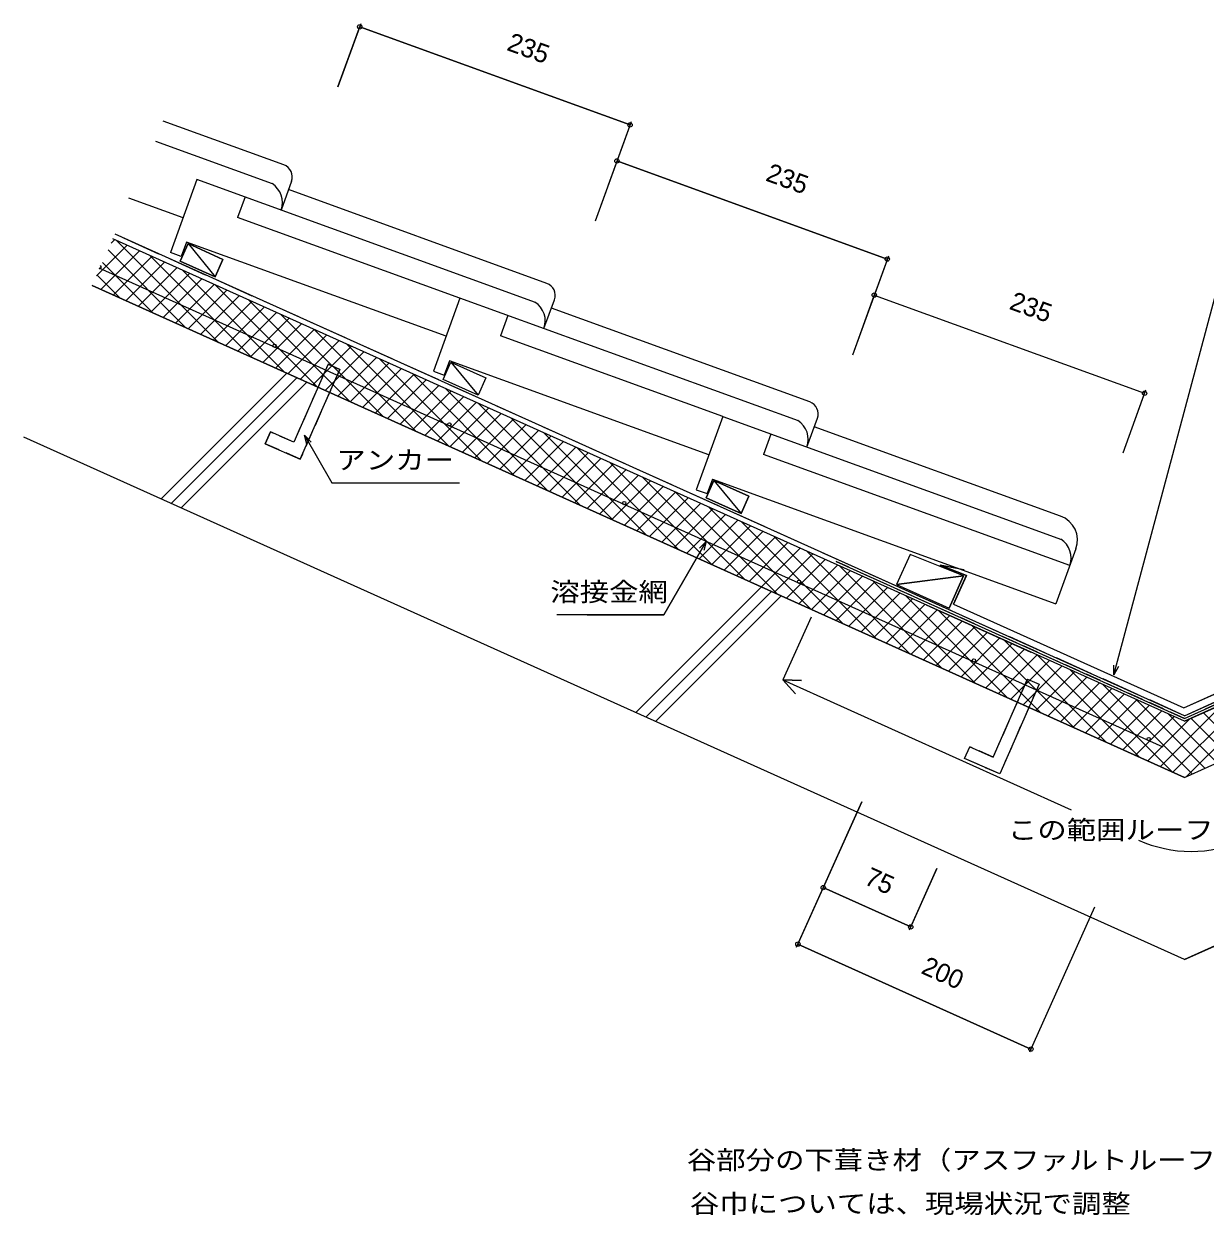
# Model space of a CAD drawing. Units: millimetres, scale not verified. Extents: x -947 to 921, y -455 to 477.
# Drawn here: x -947 to -23, y -455 to 477 of the extents above; entities that cross this region are included whole.
import ezdxf
from ezdxf.enums import TextEntityAlignment as Align

# ---------------------------------------------------------------- set-up
doc = ezdxf.new("R2010")
doc.units = ezdxf.units.MM
doc.header["$LTSCALE"] = 10
doc.linetypes.add('DASHED1', pattern=[1.8, 1.2, -0.6])
doc.linetypes.add('DASHED3', pattern=[4, 3, -1])
for name, color, linetype, lineweight in [('0-0_LAYER001', 1, 'Continuous', 18), ('0-1_LAYER003', 7, 'Continuous', 18), ('0-2_LAYER004', 2, 'Continuous', 18), ('0-3_LAYER005', 2, 'Continuous', 18), ('0-4_LAYER006', 2, 'Continuous', 18)]:
    doc.layers.add(name, color=color, linetype=linetype, lineweight=lineweight)
doc.styles.add('2', font='')
doc.styles.get('2').set_extended_font_data('2')

msp = doc.modelspace()

# ---------------------------------------------------------------- linework, layer by layer
at = {"layer": '0-0_LAYER001', "color": 2}
for p, q in [((-683.32, 476.7), (-701.23, 427.35)), ((-472.66, 397.61), (-684.17, 474.35)), ((-471.81, 399.96), (-489.72, 350.61)), ((-482.04, 371.76), (-499.95, 322.41)), ((-271.39, 292.68), (-482.9, 369.41)), ((-773.89, 341.24), (-779.69, 325.26)), ((-605.78, 262.16), (-779.69, 325.26)), ((-818.49, 304.73), (-791.15, 292.4)), ((-797.31, 278.72), (-824.66, 291.06)), ((-791.15, 292.4), (-797.31, 278.72)), ((-270.53, 295.03), (-288.44, 245.67)), ((-38.75, -112.77), (-893.59, 271.91)), ((-38.75, -112.77), (832.05, 279.09)), ((-280.76, 266.83), (-298.67, 217.47)), ((-281.62, 264.47), (-70.11, 187.74)), ((-568.18, 248.52), (-573.98, 232.54)), ((-400.07, 169.45), (-573.98, 232.54)), ((-612.75, 212.12), (-585.39, 199.81)), ((-591.55, 186.13), (-618.9, 198.44)), ((-585.39, 199.81), (-591.55, 186.13)), ((-69.25, 190.09), (-87.16, 140.74)), ((-362.47, 155.8), (-368.26, 139.82)), ((-128.55, 52.86), (-368.26, 139.82)), ((-413.14, 105.84), (-406.98, 119.52)), ((-406.98, 119.52), (-379.62, 107.21)), ((-406.98, 119.52), (-385.78, 93.53)), ((-385.78, 93.53), (-413.14, 105.84)), ((-379.62, 107.21), (-385.78, 93.53)), ((-331.05, 12.58), (-353.18, -36.59)), ((-353.18, -36.59), (-338.54, -36.94)), ((-353.18, -36.59), (-343.21, -47.32)), ((-353.18, -36.59), (-127.62, -138.09)), ((-342.37, -245.52), (-291.28, -131.98)), ((-322.47, -201.28), (-300.92, -153.41)), ((-254.07, -232.06), (-232.53, -184.18)), ((-321.44, -199), (-253.05, -229.78)), ((-159.99, -327.59), (-108.9, -214.05)), ((-158.96, -325.31), (-341.35, -243.24))]:
    msp.add_line(p, q, dxfattribs=at)
at = {"layer": '0-0_LAYER001', "color": 4}
for p, q in [((-743.49, 366.38), (-837.82, 400.6)), ((-752.34, 351.51), (-843.61, 384.62)), ((-811.49, 354.88), (-832.24, 297.7)), ((-546.63, 258.79), (-811.49, 354.88)), ((-737.5, 353.57), (-745.69, 331.01)), ((-537.78, 273.66), (-739.89, 346.99)), ((-822.35, 324.96), (-864.91, 340.4)), ((-819.69, 305.91), (-823.78, 294.63)), ((-616.64, 232.24), (-819.69, 305.91)), ((-823.78, 294.63), (-832.24, 297.7)), ((-605.78, 262.16), (-626.53, 204.98)), ((-340.92, 166.07), (-605.78, 262.16)), ((-539.98, 238.29), (-531.79, 260.85)), ((-332.07, 180.95), (-534.18, 254.27)), ((-613.97, 213.19), (-618.07, 201.91)), ((-410.92, 139.52), (-613.97, 213.19)), ((-626.53, 204.98), (-618.07, 201.91)), ((-400.07, 169.45), (-420.81, 112.26)), ((-400.07, 169.45), (-135.21, 73.35)), ((-334.26, 145.57), (-326.08, 168.13)), ((-135.76, 91.64), (-328.47, 161.55)), ((-420.81, 112.26), (-412.35, 109.19)), ((-408.26, 120.47), (-412.35, 109.19)), ((-408.26, 120.47), (-139.41, 22.93)), ((-123.78, 66.02), (-139.41, 22.93))]:
    msp.add_line(p, q, dxfattribs=at)
at = {"layer": '0-0_LAYER001'}
for p, q in [((-878.63, 305.16), (-875.95, 307.84)), ((-890.2, 279.45), (-866.2, 303.45)), ((-886.69, 268.81), (-856.44, 299.06)), ((-881.04, 299.8), (-820.08, 238.83)), ((-874.12, 307.01), (-794.37, 227.26)), ((-885.43, 290.04), (-845.79, 250.4)), ((-876.94, 264.42), (-846.69, 294.67)), ((-867.19, 260.03), (-836.94, 290.28)), ((-848.4, 295.44), (-768.65, 215.69)), ((-889.82, 280.29), (-871.5, 261.97)), ((-857.44, 255.64), (-827.18, 285.89)), ((-847.68, 251.25), (-817.43, 281.5)), ((-822.69, 283.87), (-742.94, 204.12)), ((-837.93, 246.86), (-807.68, 277.11)), ((-828.18, 242.48), (-797.93, 272.73)), ((-796.98, 272.3), (-717.23, 192.55)), ((-818.42, 238.09), (-788.17, 268.34)), ((-808.67, 233.7), (-778.42, 263.95)), ((-798.92, 229.31), (-768.67, 259.56)), ((-789.16, 224.92), (-758.91, 255.17)), ((-771.27, 260.73), (-691.51, 180.98)), ((-779.41, 220.53), (-749.16, 250.78)), ((-769.66, 216.14), (-739.41, 246.39)), ((-745.55, 249.16), (-665.8, 169.41)), ((-759.9, 211.75), (-729.65, 242)), ((-750.15, 207.36), (-719.9, 237.61)), ((-740.4, 202.97), (-710.15, 233.23)), ((-719.84, 237.59), (-640.09, 157.84)), ((-730.64, 198.59), (-700.39, 228.84)), ((-720.89, 194.2), (-690.64, 224.45)), ((-694.13, 226.02), (-614.37, 146.26)), ((-711.14, 189.81), (-680.89, 220.06)), ((-701.38, 185.42), (-671.13, 215.67)), ((-668.41, 214.45), (-588.66, 134.69)), ((-691.63, 181.03), (-661.38, 211.28)), ((-681.88, 176.64), (-651.63, 206.89)), ((-672.12, 172.25), (-641.87, 202.5)), ((-662.37, 167.86), (-632.12, 198.11)), ((-642.7, 202.87), (-562.95, 123.12)), ((-652.62, 163.47), (-622.37, 193.72)), ((-642.87, 159.09), (-612.61, 189.34)), ((-616.99, 191.3), (-537.24, 111.55)), ((-633.11, 154.7), (-602.86, 184.95)), ((-623.36, 150.31), (-593.11, 180.56)), ((-591.27, 179.73), (-511.52, 99.98)), ((-613.61, 145.92), (-583.35, 176.17)), ((-603.85, 141.53), (-573.6, 171.78)), ((-565.56, 168.16), (-485.81, 88.41)), ((-594.1, 137.14), (-563.85, 167.39)), ((-584.35, 132.75), (-554.1, 163)), ((-574.59, 128.36), (-544.34, 158.61)), ((-564.84, 123.97), (-534.59, 154.22)), ((-555.09, 119.58), (-524.84, 149.84)), ((-539.85, 156.59), (-460.1, 76.84)), ((-545.33, 115.2), (-515.08, 145.45)), ((-535.58, 110.81), (-505.33, 141.06)), ((-514.14, 145.02), (-434.38, 65.27)), ((-525.83, 106.42), (-495.58, 136.67)), ((-516.07, 102.03), (-485.82, 132.28)), ((-488.42, 133.45), (-408.67, 53.7)), ((-506.32, 97.64), (-476.07, 127.89)), ((-496.57, 93.25), (-466.32, 123.5)), ((-462.71, 121.88), (-382.96, 42.13)), ((-486.81, 88.86), (-456.56, 119.11)), ((-477.06, 84.47), (-446.81, 114.72)), ((-467.31, 80.08), (-437.06, 110.34)), ((-457.55, 75.7), (-427.3, 105.95)), ((-437, 110.31), (-357.24, 30.56)), ((-447.8, 71.31), (-417.55, 101.56)), ((-438.05, 66.92), (-407.8, 97.17)), ((-411.28, 98.74), (-331.53, 18.98)), ((-428.29, 62.53), (-398.04, 92.78)), ((-418.54, 58.14), (-388.29, 88.39)), ((-408.79, 53.75), (-378.54, 84)), ((-385.57, 87.17), (-305.82, 7.41)), ((-399.04, 49.36), (-368.78, 79.61)), ((-389.28, 44.97), (-359.03, 75.22)), ((-359.86, 75.6), (-280.11, -4.16)), ((-379.53, 40.58), (-349.28, 70.83)), ((-369.78, 36.19), (-339.52, 66.45)), ((-360.02, 31.81), (-329.77, 62.06)), ((-350.27, 27.42), (-320.02, 57.67)), ((-334.14, 64.02), (-254.39, -15.73)), ((-340.52, 23.03), (-310.27, 53.28)), ((-330.76, 18.64), (-300.51, 48.89)), ((-308.43, 52.45), (-228.68, -27.3)), ((-321.01, 14.25), (-290.76, 44.5)), ((-311.26, 9.86), (-281.01, 40.11)), ((-282.72, 40.88), (-202.97, -38.87)), ((-301.5, 5.47), (-271.25, 35.72)), ((-291.75, 1.08), (-261.5, 31.33)), ((-257.01, 29.31), (-177.25, -50.44)), ((-282, -3.31), (-251.75, 26.95)), ((-272.24, -7.69), (-241.99, 22.56)), ((-262.49, -12.08), (-232.24, 18.17)), ((-252.74, -16.47), (-222.49, 13.78)), ((-242.98, -20.86), (-212.73, 9.39)), ((-231.29, 17.74), (-151.54, -62.01)), ((-233.23, -25.25), (-202.98, 5)), ((-223.48, -29.64), (-193.23, 0.61)), ((-205.58, 6.17), (-125.83, -73.58)), ((-213.72, -34.03), (-183.47, -3.78)), ((-203.97, -38.42), (-173.72, -8.17)), ((-179.87, -5.4), (-100.11, -85.15)), ((-194.22, -42.81), (-163.97, -12.56)), ((-184.46, -47.19), (-154.21, -16.94)), ((-154.15, -16.97), (-74.4, -96.72)), ((-174.71, -51.58), (-144.46, -21.33)), ((-164.96, -55.97), (-134.71, -25.72)), ((-155.21, -60.36), (-124.95, -30.11)), ((-145.45, -64.75), (-115.2, -34.5)), ((-128.44, -28.54), (-48.69, -108.29)), ((-37.22, -112.08), (42.53, -32.33)), ((-135.7, -69.14), (-105.45, -38.89)), ((-125.95, -73.53), (-95.69, -43.28)), ((-102.73, -40.11), (-32.76, -110.08)), ((-47.92, -108.64), (16.82, -43.9)), ((-116.19, -77.92), (-85.94, -47.67)), ((-106.44, -82.31), (-76.19, -52.06)), ((-77.02, -51.68), (-23.01, -105.69)), ((-57.67, -104.25), (-8.89, -55.47)), ((-96.69, -86.7), (-66.44, -56.44)), ((-86.93, -91.08), (-56.68, -60.83)), ((-77.18, -95.47), (-46.93, -65.22)), ((-51.3, -63.25), (-13.26, -101.3)), ((-24, -62.27), (6.25, -92.52)), ((-67.43, -99.86), (-34.61, -67.04)), ((-33.76, -66.66), (-3.5, -96.91))]:
    msp.add_line(p, q, dxfattribs=at)
at = {"layer": '0-0_LAYER001', "color": 2}
for points in [[(-94.15, -32.61), (4.27, 334.68), (238.27, 334.68)], [(-824.66, 291.06), (-818.49, 304.73), (-797.31, 278.72)], [(-618.9, 198.44), (-612.75, 212.12), (-591.55, 186.13)], [(-90.4, -26.11), (-94.15, -32.61), (-94.15, -25.11)]]:
    msp.add_lwpolyline(points, dxfattribs=at)
for centre in [(-684.17, 474.35), (-472.66, 397.61), (-482.9, 369.41), (-271.39, 292.68), (-281.62, 264.47), (-70.11, 187.74), (-321.44, -199), (-253.05, -229.78), (-341.35, -243.24), (-158.96, -325.31)]:
    msp.add_circle(centre, 1.7, dxfattribs=at)
at = {"layer": '0-0_LAYER001', "color": 4}
for centre, radius, start, end in [((-746.9, 356.98), 10, 340.05908, 70.05908), ((-762.28, 336.95), 17.62, 340.29127, 57.20982), ((-541.19, 264.26), 10, 340.05908, 70.05908), ((-556.57, 244.23), 17.62, 340.29127, 57.20982), ((-335.48, 171.54), 10, 340.05908, 70.05908), ((-350.86, 151.52), 17.62, 340.29127, 57.20982), ((-142.58, 72.84), 20, 340.05908, 70.05908), ((-145.14, 58.8), 17.62, 340.29127, 57.20982)]:
    msp.add_arc(centre, radius, start, end, dxfattribs=at)
at = {"layer": '0-0_LAYER001', "color": 2}
msp.add_arc((-33.76, -70.67), 100, 245.77227, 294.22773, dxfattribs=at)
at = {"layer": '0-1_LAYER003'}
for p, q in [((-701.23, 427.35), (-683.59, 475.95)), ((-684.17, 474.35), (-472.66, 397.61)), ((-472.08, 399.21), (-499.95, 322.41)), ((-482.9, 369.41), (-271.39, 292.68)), ((-38.75, -64.52), (813.99, 319.21)), ((-38.75, -64.52), (-875.53, 312.04)), ((-818.49, 304.73), (-797.31, 278.72)), ((-270.81, 294.27), (-298.67, 217.47)), ((-893.59, 271.91), (-38.75, -112.77)), ((-38.75, -112.77), (832.05, 279.09)), ((-281.62, 264.47), (-70.11, 187.74)), ((-612.75, 212.12), (-591.55, 186.13)), ((-839.49, 105.01), (-741.18, 203.33)), ((-831.69, 101.5), (-733.37, 199.81)), ((-725.57, 196.3), (-823.89, 97.99)), ((-69.53, 189.34), (-87.16, 140.74)), ((-727.44, 154.86), (-725.54, 147.75)), ((-727.44, 154.86), (-722.14, 149.56)), ((-406.98, 119.52), (-385.78, 93.53)), ((-413.03, 71.85), (-418.33, 66.54)), ((-413.1, 71.77), (-414.97, 64.6)), ((-264.12, 38.03), (-211.7, 44.87)), ((-369.91, 36.25), (-468.22, -62.06)), ((-460.42, -65.57), (-362.1, 32.74)), ((-354.3, 29.23), (-452.62, -69.08)), ((-331.05, 12.58), (-353.18, -36.59)), ((-353.18, -36.59), (-343.21, -47.32)), ((-291.28, -131.98), (-342.05, -244.79)), ((-232.53, -184.18), (-253.75, -231.33)), ((-253.05, -229.78), (-321.44, -199)), ((-159.99, -327.59), (-108.9, -214.05)), ((-341.35, -243.24), (-158.96, -325.31))]:
    msp.add_line(p, q, dxfattribs=at)
at = {"layer": '0-1_LAYER003', "color": 2}
for p, q in [((-38.75, -68.9), (-877.18, 308.39)), ((-38.75, -68.9), (815.63, 315.56)), ((-241.1, 22.15), (-159.03, -14.78))]:
    msp.add_line(p, q, dxfattribs=at)
at = {"layer": '0-1_LAYER003'}
for points in [[(-94.15, -32.61), (4.27, 334.68), (238.27, 334.68)], [(815.63, 315.56), (-38.75, -68.9), (-877.18, 308.39)], [(885.39, 160.54), (-38.75, -255.32), (-946.94, 153.36)], [(-727.44, 154.86), (-705.9, 117.56), (-645.9, 117.56)], [(-506.15, 14.48), (-446.15, 14.48), (-413.08, 71.76)], [(-311.51, 56.02), (-38.96, -66.63), (233.94, 56.18)], [(-215.98, 50.71), (-229.9, 53.27), (-209.48, 45.06), (-219.58, 22.63), (-39.39, -58.45), (141.98, 23.16), (132.12, 45.06), (152.54, 53.27), (133.87, 49.84)], [(-338.54, -36.94), (-353.18, -36.59), (-127.62, -138.09)]]:
    msp.add_lwpolyline(points, dxfattribs=at)
for points in [[(-818.49, 304.73), (-824.66, 291.06), (-797.31, 278.72), (-791.15, 292.4)], [(-754.03, 157.41), (-758.05, 148.25), (-730.62, 136.19), (-699.79, 206.35), (-708.94, 210.37), (-735.75, 149.37)], [(-618.9, 198.44), (-612.75, 212.12), (-585.39, 199.81), (-591.55, 186.13)], [(-406.98, 119.52), (-413.14, 105.84), (-385.78, 93.53), (-379.62, 107.21)], [(-253.48, 61.67), (-264.12, 38.03), (-223.09, 19.56), (-211.7, 44.87)], [(-161.77, -35.86), (-152.61, -39.88), (-183.44, -110.04), (-210.88, -97.98), (-206.86, -88.82), (-188.57, -96.86), (-162.31, -37.1)]]:
    msp.add_lwpolyline(points, close=True, dxfattribs=at)
at = {"layer": '0-2_LAYER004', "linetype": 'DASHED3'}
for q in [(813.99, 319.21), (-875.53, 312.04)]:
    msp.add_line((-38.75, -64.52), q, dxfattribs=at)
at = {"layer": '0-2_LAYER004', "color": 3}
msp.add_line((-55.56, -89.12), (-887.93, 285.44), dxfattribs=at)
at = {"layer": '0-2_LAYER004', "linetype": 'DASHED1'}
for p, q in [((-708.94, 210.37), (-735.75, 149.37)), ((-699.79, 206.35), (-730.62, 136.19)), ((-708.94, 210.37), (-699.79, 206.35)), ((-758.05, 148.25), (-754.03, 157.41)), ((-735.75, 149.37), (-754.03, 157.41)), ((-730.62, 136.19), (-758.05, 148.25)), ((-161.77, -35.86), (-188.57, -96.86)), ((-161.77, -35.86), (-152.61, -39.88)), ((-152.61, -39.88), (-183.44, -110.04)), ((-210.88, -97.98), (-206.86, -88.82)), ((-188.57, -96.86), (-206.86, -88.82)), ((-183.44, -110.04), (-210.88, -97.98))]:
    msp.add_line(p, q, dxfattribs=at)
at = {"layer": '0-2_LAYER004', "color": 7}
for p, q in [((-645.9, 117.56), (-605.95, 117.56)), ((-506.15, 14.48), (-529.94, 14.48))]:
    msp.add_line(p, q, dxfattribs=at)
at = {"layer": '0-2_LAYER004'}
msp.add_line((-264.12, 38.03), (-223.09, 19.56), dxfattribs=at)
for points in [[(-725.5, 147.62), (-727.44, 154.86), (-722.14, 149.56)], [(-727.44, 154.86), (-705.9, 117.56), (-645.9, 117.56)], [(-413.03, 71.85), (-446.15, 14.48), (-506.15, 14.48)], [(-418.33, 66.54), (-413.03, 71.85), (-414.97, 64.6)]]:
    msp.add_lwpolyline(points, dxfattribs=at)
at = {"layer": '0-2_LAYER004', "color": 3}
for centre in [(-750.76, 224.93), (-613.97, 163.38), (-477.18, 101.83), (-340.39, 40.27), (-203.61, -21.28), (-66.82, -82.84)]:
    msp.add_circle(centre, 1.3, dxfattribs=at)
msp.add_arc((-887.55, 286.49), 1.3, 249.45211, 62.39887, dxfattribs=at)
at = {"layer": '0-3_LAYER005'}
for p, q in [((-253.48, 61.67), (-264.12, 38.03)), ((-211.7, 44.87), (-253.48, 61.67)), ((-211.7, 44.87), (-264.12, 38.03)), ((-211.7, 44.87), (-223.09, 19.56)), ((-219.58, 22.63), (-209.35, 45.36)), ((-219.58, 22.63), (-39.39, -58.45)), ((-39.39, -58.45), (141.98, 23.16))]:
    msp.add_line(p, q, dxfattribs=at)
msp.add_lwpolyline([(-209.48, 45.06), (-229.9, 53.27), (-211.23, 49.84)], dxfattribs=at)
at = {"layer": '0-4_LAYER006'}
for p, q in [((-741.18, 203.33), (-839.49, 105.01)), ((-733.37, 199.81), (-831.69, 101.5)), ((-725.57, 196.3), (-823.89, 97.99)), ((-38.75, -255.32), (885.39, 160.54)), ((-38.75, -255.32), (-946.94, 153.36)), ((-369.91, 36.25), (-468.22, -62.06)), ((-362.1, 32.74), (-460.42, -65.57)), ((-354.3, 29.23), (-452.62, -69.08))]:
    msp.add_line(p, q, dxfattribs=at)
at = {"layer": '0-4_LAYER006', "linetype": 'DASHED1'}
for q in [(-311.51, 56.02), (233.94, 56.18)]:
    msp.add_line((-38.96, -66.63), q, dxfattribs=at)

# ---------------------------------------------------------------- texts
at = {"layer": '0-2_LAYER004', "color": 7, "style": '2'}
for s, rotation, p in [('235', 340.059, (-571.34, 452.22)), ('235', 340.059, (-368.83, 350.12)), ('235', 340.059, (-178.24, 249.71)), ('75', 335.772, (-292.09, -199.94)), ('200', 335.772, (-247.6, -269.7))]:
    msp.add_text(s, height=14.66, rotation=rotation, dxfattribs=at).set_placement(p, align=Align.BOTTOM_LEFT)
at = {"layer": '0-2_LAYER004', "color": 7, "style": '2', "width": 1.15}
for s, p in [('アンカー', (-702.38, 123.78)), ('溶接金網', (-535.04, 20.62)), ('この範囲ルーフィング２枚貼り', (-177.02, -165.58)), ('谷部分の下葺き材（アスファルトルーフィング）は、２枚重ねとする。', (-428.19, -423.82)), ('谷巾については、現場状況で調整', (-425.84, -457.93))]:
    msp.add_text(s, height=14.66, dxfattribs=at).set_placement(p, align=Align.BOTTOM_LEFT)

doc.saveas('drawing.dxf')
